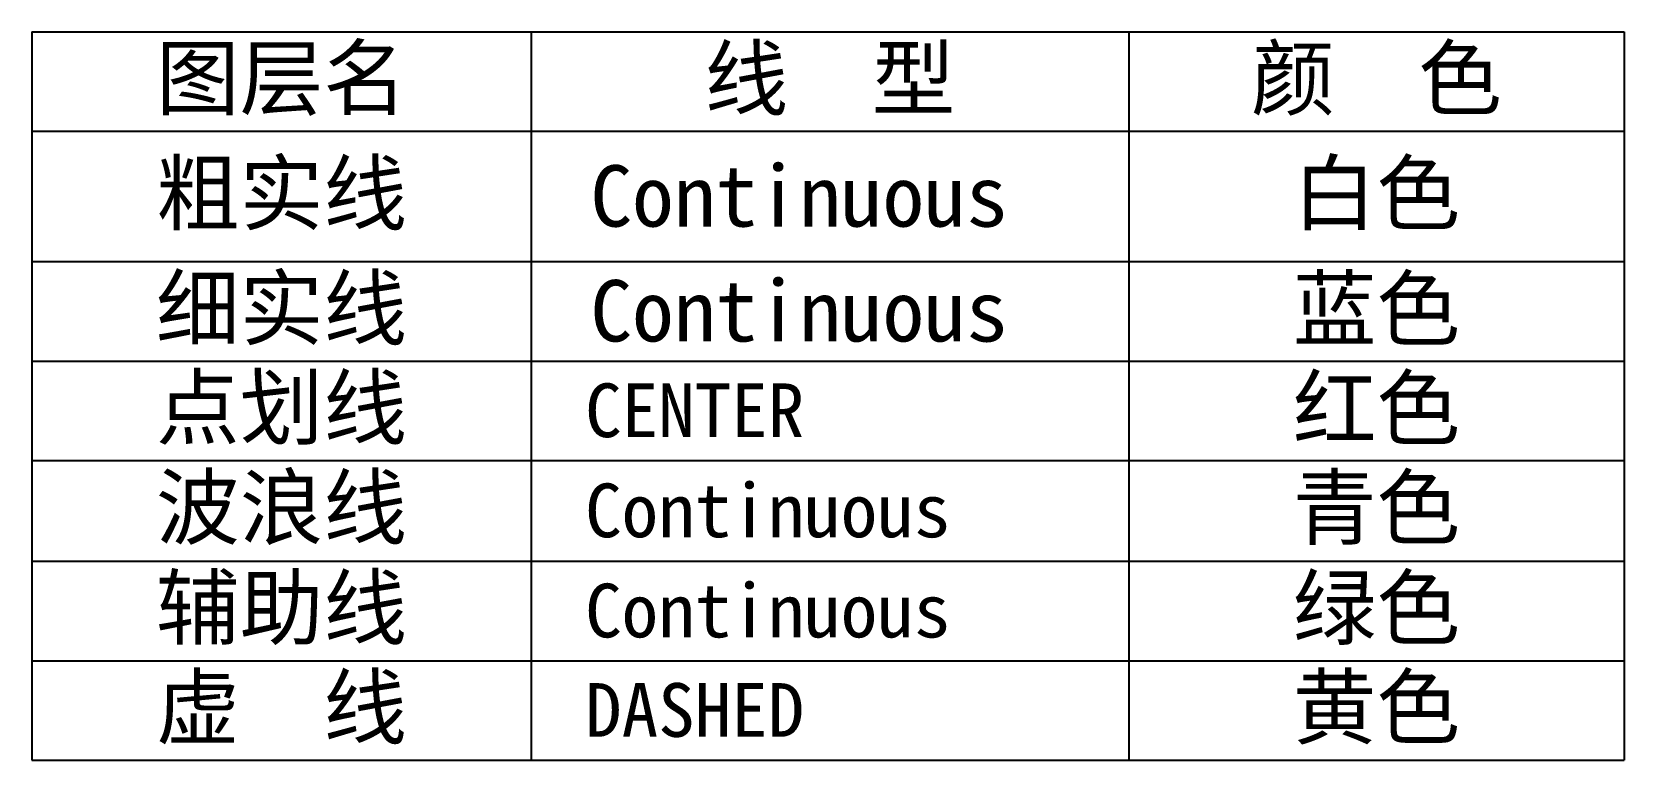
# Model space of a CAD drawing. Header units: millimetres. Extents: x 855.2 to 946.1, y 520.9 to 562.4.
import ezdxf

# ---------------------------------------------------------------- set-up
doc = ezdxf.new("R2010")
doc.units = ezdxf.units.MM
doc.styles.add('楷体35', font='SIMKAI.TTF', dxfattribs={"height": 3.5})

# ---------------------------------------------------------------- blocks, each defined once
blk = doc.blocks.new('*T1')
at = {"color": 0, "lineweight": -2}
for p, q in [((0, 0), (28.479, 0)), ((0, 0), (0, -5.667)), ((28.479, 0), (62.574, 0)), ((28.479, 0), (28.479, -5.667)), ((62.574, 0), (90.833, 0)), ((62.574, 0), (62.574, -5.667)), ((90.833, 0), (90.833, -5.667)), ((0, -5.667), (28.479, -5.667)), ((0, -5.667), (0, -13.093)), ((28.479, -5.667), (62.574, -5.667)), ((28.479, -5.667), (28.479, -13.093)), ((62.574, -5.667), (90.833, -5.667)), ((62.574, -5.667), (62.574, -13.093)), ((90.833, -5.667), (90.833, -13.093)), ((0, -13.093), (28.479, -13.093)), ((0, -13.093), (0, -18.76)), ((28.479, -13.093), (62.574, -13.093)), ((28.479, -13.093), (28.479, -18.76)), ((62.574, -13.093), (90.833, -13.093)), ((62.574, -13.093), (62.574, -18.76)), ((90.833, -13.093), (90.833, -18.76)), ((0, -18.76), (28.479, -18.76)), ((0, -18.76), (0, -24.427)), ((28.479, -18.76), (62.574, -18.76)), ((28.479, -18.76), (28.479, -24.427)), ((62.574, -18.76), (90.833, -18.76)), ((62.574, -18.76), (62.574, -24.427)), ((90.833, -18.76), (90.833, -24.427)), ((0, -24.427), (28.479, -24.427)), ((0, -24.427), (0, -30.175)), ((28.479, -24.427), (62.574, -24.427)), ((28.479, -24.427), (28.479, -30.175)), ((62.574, -24.427), (90.833, -24.427)), ((62.574, -24.427), (62.574, -30.175)), ((90.833, -24.427), (90.833, -30.175)), ((0, -30.175), (28.479, -30.175)), ((0, -30.175), (0, -35.842)), ((28.479, -30.175), (62.574, -30.175)), ((28.479, -30.175), (28.479, -35.842)), ((62.574, -30.175), (90.833, -30.175)), ((62.574, -30.175), (62.574, -35.842)), ((90.833, -30.175), (90.833, -35.842)), ((0, -35.842), (28.479, -35.842)), ((0, -35.842), (0, -41.509)), ((28.479, -35.842), (62.574, -35.842)), ((28.479, -35.842), (28.479, -41.509)), ((62.574, -35.842), (90.833, -35.842)), ((62.574, -35.842), (62.574, -41.509)), ((90.833, -35.842), (90.833, -41.509)), ((0, -41.509), (28.479, -41.509)), ((28.479, -41.509), (62.574, -41.509)), ((62.574, -41.509), (90.833, -41.509))]:
    blk.add_line(p, q, dxfattribs=at)
at = {"color": 0, "char_height": 3.5, "style": '楷体35'}
for s, insert, width, attachment_point in [('{\\C256;图层名}', (14.24, -2.833), 26.47936, 5), ('{\\C256;线  型}', (45.527, -2.833), 32.09502, 5), ('{\\C256;颜  色}', (76.704, -2.833), 26.25865, 5), ('{\\C256;粗实线}', (14.24, -9.38), 26.47936, 5), ('白色', (76.704, -9.38), 26.25865, 5), (' Continuous', (29.479, -9.38), 32.09502, 4), ('{\\C256;细实线}', (14.24, -15.927), 26.47936, 5), ('蓝色', (76.704, -15.927), 26.25865, 5), (' Continuous', (29.479, -15.927), 32.09502, 4), ('{\\C256;点划线}', (14.24, -21.593), 26.47936, 5), ('红色', (76.704, -21.593), 26.25865, 5), ('{\\H0.875x;\\C256; CENTER}', (29.479, -21.593), 32.09502, 4), ('{\\C256;波浪线}', (14.24, -27.301), 26.47936, 5), ('青色', (76.704, -27.301), 26.25865, 5), ('{\\H0.875x;\\C256; Continuous}', (29.479, -27.301), 32.09502, 4), ('{\\C256;辅助线}', (14.24, -33.009), 26.47936, 5), ('绿色', (76.704, -33.009), 26.25865, 5), ('{\\H0.875x;\\C256; Continuous}', (29.479, -33.009), 32.09502, 4), ('{\\C256;虚  线}', (14.24, -38.675), 26.47936, 5), ('黄色', (76.704, -38.675), 26.25865, 5), ('{\\H0.875x;\\C256; DASHED}', (29.479, -38.675), 32.09502, 4)]:
    blk.add_mtext(s, dxfattribs=dict(at, insert=insert, width=width, attachment_point=attachment_point))

msp = doc.modelspace()

# ---------------------------------------------------------------- block references
msp.add_blockref('*T1', (855.226, 562.378))

doc.saveas('drawing.dxf')
